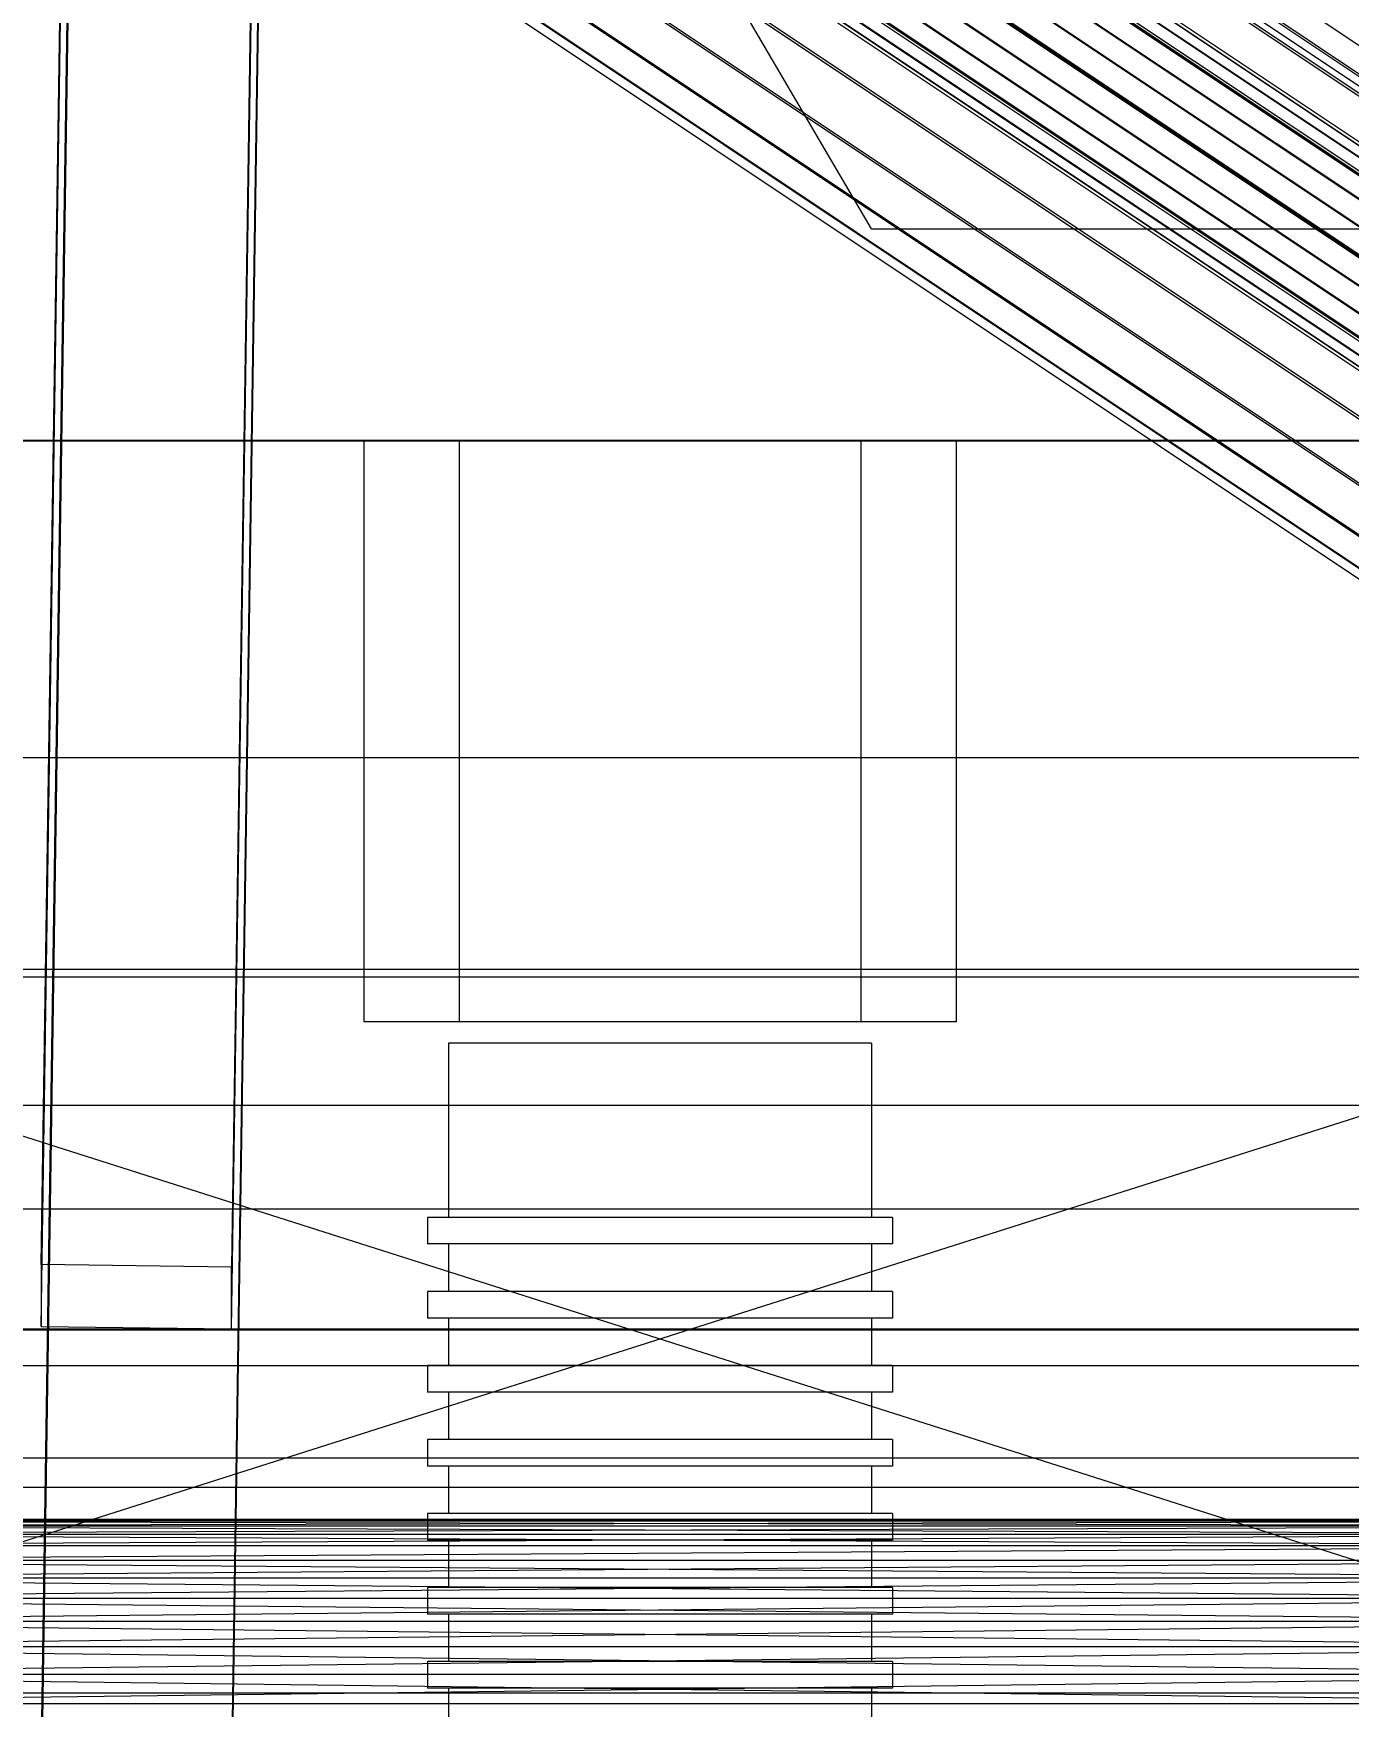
# Model space of a CAD drawing. Header units: millimetres. Extents: x -1970 to 34302, y -65268 to 6837.
# Drawn here: x -379.3 to -254.9, y -33819.7 to -33661.5 of the extents above; entities that cross this region are included whole.
import ezdxf

# ---------------------------------------------------------------- set-up
doc = ezdxf.new("R2010")
doc.units = ezdxf.units.MM
for name, color, linetype, lineweight in [('COTAS_O', 1, 'Continuous', 0), ('frontal_briquetadora', 7, 'Continuous', 0), ('frontal_C01', 7, 'Continuous', 0), ('frontal_C02', 7, 'Continuous', 0), ('frontal_mezcladora', 7, 'Continuous', 0)]:
    doc.layers.add(name, color=color, linetype=linetype, lineweight=lineweight)
doc.dimstyles.new('R19_100', dxfattribs={"dimtxt": 250, "dimasz": 150, "dimexe": 150, "dimexo": 80, "dimgap": 100, "dimtad": 1, "dimtih": 1, "dimtoh": 1, "dimdsep": 46, "dimcen": 0.09, "dimadec": 0, "dimazin": 0, "dimtfac": 1, "dimtdec": 4, "dimtofl": 0, "dimtmove": 0, "dimatfit": 3, "dimfxl": 1, "dimtolj": 1, "dimtzin": 0, "dimarcsym": 0})

# ---------------------------------------------------------------- blocks, each defined once
blk = doc.blocks.new('*D35')
at = {"layer": 'COTAS_O', "color": 0, "lineweight": -2, "transparency": 16777216}
for p, q in [((-1725, -34320), (-1725, -33550)), ((1725, -34320), (1725, -33550)), ((-1575, -33700), (1575, -33700))]:
    blk.add_line(p, q, dxfattribs=at)
at = {"layer": 'COTAS_O', "color": 0, "transparency": 16777216}
for points in [[(-1575, -33675), (-1575, -33725), (-1725, -33700)], [(1575, -33675), (1575, -33725), (1725, -33700)]]:
    blk.add_solid(points, dxfattribs=at)
at = {"layer": 'Defpoints', "color": 0, "transparency": 16777216}
for p in [(1725, -33700), (-1725, -34400), (1725, -34400)]:
    blk.add_point(p, dxfattribs=at)
blk = doc.blocks.new('*D38')
at = {"layer": 'COTAS_O', "color": 0, "lineweight": -2, "transparency": 16777216}
for p, q in [((-570, -33700), (200, -33700)), ((50, -34750), (50, -33850)), ((-570, -34900), (200, -34900))]:
    blk.add_line(p, q, dxfattribs=at)
at = {"layer": 'COTAS_O', "color": 0, "transparency": 16777216}
for points in [[(25, -33850), (75, -33850), (50, -33700)], [(25, -34750), (75, -34750), (50, -34900)]]:
    blk.add_solid(points, dxfattribs=at)
at = {"layer": 'Defpoints', "color": 0, "transparency": 16777216}
for p in [(-650, -33700), (50, -33700), (-650, -34900)]:
    blk.add_point(p, dxfattribs=at)

msp = doc.modelspace()

# ---------------------------------------------------------------- linework, layer by layer
at = {"layer": 'frontal_briquetadora'}
for p, q in [((-348, -33700), (-292, -33700)), ((-348, -33700), (-348, -33755)), ((-301, -33700), (-339, -33700)), ((-339, -33700), (-339, -33755)), ((-301, -33700), (-301, -33755)), ((-292, -33700), (-292, -33755)), ((-210, -33820), (-430, -33750)), ((-430, -33750), (-210, -33750)), ((-210, -33750), (-430, -33820)), ((-292, -33755), (-348, -33755)), ((-301, -33755), (-339, -33755)), ((-338.019, -33757), (-340, -33757)), ((-340, -33757), (-340, -33773.5)), ((-332.47, -33757), (-338.019, -33757)), ((-324.45, -33757), (-332.47, -33757)), ((-315.55, -33757), (-324.45, -33757)), ((-307.53, -33757), (-315.55, -33757)), ((-301.981, -33757), (-307.53, -33757)), ((-300, -33757), (-301.981, -33757)), ((-300, -33757), (-300, -33773.5)), ((-339.821, -33773.5), (-342, -33773.5)), ((-342, -33773.5), (-342, -33776)), ((-338.019, -33773.5), (-340, -33773.5)), ((-333.717, -33773.5), (-339.821, -33773.5)), ((-332.47, -33773.5), (-338.019, -33773.5)), ((-324.895, -33773.5), (-333.717, -33773.5)), ((-324.45, -33773.5), (-332.47, -33773.5)), ((-315.105, -33773.5), (-324.895, -33773.5)), ((-315.55, -33773.5), (-324.45, -33773.5)), ((-307.53, -33773.5), (-315.55, -33773.5)), ((-306.283, -33773.5), (-315.105, -33773.5)), ((-301.981, -33773.5), (-307.53, -33773.5)), ((-300.179, -33773.5), (-306.283, -33773.5)), ((-300, -33773.5), (-301.981, -33773.5)), ((-298, -33773.5), (-300.179, -33773.5)), ((-298, -33773.5), (-298, -33776)), ((-339.821, -33776), (-342, -33776)), ((-338.019, -33776), (-340, -33776)), ((-340, -33776), (-340, -33780.5)), ((-333.717, -33776), (-339.821, -33776)), ((-332.47, -33776), (-338.019, -33776)), ((-324.895, -33776), (-333.717, -33776)), ((-324.45, -33776), (-332.47, -33776)), ((-315.105, -33776), (-324.895, -33776)), ((-315.55, -33776), (-324.45, -33776)), ((-307.53, -33776), (-315.55, -33776)), ((-306.283, -33776), (-315.105, -33776)), ((-301.981, -33776), (-307.53, -33776)), ((-300.179, -33776), (-306.283, -33776)), ((-300, -33776), (-301.981, -33776)), ((-298, -33776), (-300.179, -33776)), ((-300, -33776), (-300, -33780.5)), ((-339.821, -33780.5), (-342, -33780.5)), ((-342, -33780.5), (-342, -33783)), ((-338.019, -33780.5), (-340, -33780.5)), ((-333.717, -33780.5), (-339.821, -33780.5)), ((-332.47, -33780.5), (-338.019, -33780.5)), ((-324.895, -33780.5), (-333.717, -33780.5)), ((-324.45, -33780.5), (-332.47, -33780.5)), ((-315.105, -33780.5), (-324.895, -33780.5)), ((-315.55, -33780.5), (-324.45, -33780.5)), ((-307.53, -33780.5), (-315.55, -33780.5)), ((-306.283, -33780.5), (-315.105, -33780.5)), ((-301.981, -33780.5), (-307.53, -33780.5)), ((-300.179, -33780.5), (-306.283, -33780.5)), ((-300, -33780.5), (-301.981, -33780.5)), ((-298, -33780.5), (-300.179, -33780.5)), ((-298, -33780.5), (-298, -33783)), ((-339.821, -33783), (-342, -33783)), ((-338.019, -33783), (-340, -33783)), ((-340, -33783), (-340, -33787.5)), ((-333.717, -33783), (-339.821, -33783)), ((-332.47, -33783), (-338.019, -33783)), ((-324.895, -33783), (-333.717, -33783)), ((-324.45, -33783), (-332.47, -33783)), ((-315.105, -33783), (-324.895, -33783)), ((-315.55, -33783), (-324.45, -33783)), ((-307.53, -33783), (-315.55, -33783)), ((-306.283, -33783), (-315.105, -33783)), ((-301.981, -33783), (-307.53, -33783)), ((-300.179, -33783), (-306.283, -33783)), ((-300, -33783), (-301.981, -33783)), ((-298, -33783), (-300.179, -33783)), ((-300, -33783), (-300, -33787.5)), ((-339.821, -33787.5), (-342, -33787.5)), ((-342, -33787.5), (-342, -33790)), ((-338.019, -33787.5), (-340, -33787.5)), ((-333.717, -33787.5), (-339.821, -33787.5)), ((-332.47, -33787.5), (-338.019, -33787.5)), ((-324.895, -33787.5), (-333.717, -33787.5)), ((-324.45, -33787.5), (-332.47, -33787.5)), ((-315.105, -33787.5), (-324.895, -33787.5)), ((-315.55, -33787.5), (-324.45, -33787.5)), ((-307.53, -33787.5), (-315.55, -33787.5)), ((-306.283, -33787.5), (-315.105, -33787.5)), ((-301.981, -33787.5), (-307.53, -33787.5)), ((-300.179, -33787.5), (-306.283, -33787.5)), ((-300, -33787.5), (-301.981, -33787.5)), ((-298, -33787.5), (-300.179, -33787.5)), ((-298, -33787.5), (-298, -33790)), ((-339.821, -33790), (-342, -33790)), ((-338.019, -33790), (-340, -33790)), ((-340, -33790), (-340, -33794.5)), ((-333.717, -33790), (-339.821, -33790)), ((-332.47, -33790), (-338.019, -33790)), ((-324.895, -33790), (-333.717, -33790)), ((-324.45, -33790), (-332.47, -33790)), ((-315.105, -33790), (-324.895, -33790)), ((-315.55, -33790), (-324.45, -33790)), ((-307.53, -33790), (-315.55, -33790)), ((-306.283, -33790), (-315.105, -33790)), ((-301.981, -33790), (-307.53, -33790)), ((-300.179, -33790), (-306.283, -33790)), ((-300, -33790), (-301.981, -33790)), ((-298, -33790), (-300.179, -33790)), ((-300, -33790), (-300, -33794.5)), ((-339.821, -33794.5), (-342, -33794.5)), ((-342, -33794.5), (-342, -33797)), ((-338.019, -33794.5), (-340, -33794.5)), ((-333.717, -33794.5), (-339.821, -33794.5)), ((-332.47, -33794.5), (-338.019, -33794.5)), ((-324.895, -33794.5), (-333.717, -33794.5)), ((-324.45, -33794.5), (-332.47, -33794.5)), ((-315.105, -33794.5), (-324.895, -33794.5)), ((-315.55, -33794.5), (-324.45, -33794.5)), ((-307.53, -33794.5), (-315.55, -33794.5)), ((-306.283, -33794.5), (-315.105, -33794.5)), ((-301.981, -33794.5), (-307.53, -33794.5)), ((-300.179, -33794.5), (-306.283, -33794.5)), ((-300, -33794.5), (-301.981, -33794.5)), ((-298, -33794.5), (-300.179, -33794.5)), ((-298, -33794.5), (-298, -33797)), ((-339.821, -33797), (-342, -33797)), ((-338.019, -33797), (-340, -33797)), ((-340, -33797), (-340, -33801.5)), ((-333.717, -33797), (-339.821, -33797)), ((-332.47, -33797), (-338.019, -33797)), ((-324.895, -33797), (-333.717, -33797)), ((-324.45, -33797), (-332.47, -33797)), ((-315.105, -33797), (-324.895, -33797)), ((-315.55, -33797), (-324.45, -33797)), ((-307.53, -33797), (-315.55, -33797)), ((-306.283, -33797), (-315.105, -33797)), ((-301.981, -33797), (-307.53, -33797)), ((-300.179, -33797), (-306.283, -33797)), ((-300, -33797), (-301.981, -33797)), ((-298, -33797), (-300.179, -33797)), ((-300, -33797), (-300, -33801.5)), ((-210, -33802.05), (-430, -33802.209)), ((-210, -33802.05), (-430, -33802.05)), ((-210, -33802.209), (-430, -33802.05)), ((-210, -33802.209), (-430, -33802.684)), ((-210, -33802.209), (-430, -33802.209)), ((-210, -33802.684), (-430, -33802.209)), ((-210, -33802.684), (-430, -33803.471)), ((-210, -33802.684), (-430, -33802.684)), ((-210, -33803.471), (-430, -33802.684)), ((-339.821, -33801.5), (-342, -33801.5)), ((-342, -33801.5), (-342, -33804)), ((-338.019, -33801.5), (-340, -33801.5)), ((-333.717, -33801.5), (-339.821, -33801.5)), ((-332.47, -33801.5), (-338.019, -33801.5)), ((-324.895, -33801.5), (-333.717, -33801.5)), ((-324.45, -33801.5), (-332.47, -33801.5)), ((-315.105, -33801.5), (-324.895, -33801.5)), ((-315.55, -33801.5), (-324.45, -33801.5)), ((-307.53, -33801.5), (-315.55, -33801.5)), ((-306.283, -33801.5), (-315.105, -33801.5)), ((-301.981, -33801.5), (-307.53, -33801.5)), ((-300.179, -33801.5), (-306.283, -33801.5)), ((-300, -33801.5), (-301.981, -33801.5)), ((-298, -33801.5), (-300.179, -33801.5)), ((-298, -33801.5), (-298, -33804)), ((-210, -33803.471), (-430, -33804.562)), ((-210, -33803.471), (-430, -33803.471)), ((-210, -33804.562), (-430, -33803.471)), ((-339.821, -33804), (-342, -33804)), ((-338.019, -33804), (-340, -33804)), ((-340, -33804), (-340, -33808.5)), ((-333.717, -33804), (-339.821, -33804)), ((-332.47, -33804), (-338.019, -33804)), ((-324.895, -33804), (-333.717, -33804)), ((-324.45, -33804), (-332.47, -33804)), ((-315.105, -33804), (-324.895, -33804)), ((-315.55, -33804), (-324.45, -33804)), ((-307.53, -33804), (-315.55, -33804)), ((-306.283, -33804), (-315.105, -33804)), ((-301.981, -33804), (-307.53, -33804)), ((-300.179, -33804), (-306.283, -33804)), ((-300, -33804), (-301.981, -33804)), ((-298, -33804), (-300.179, -33804)), ((-300, -33804), (-300, -33808.5)), ((-210, -33804.562), (-430, -33805.946)), ((-210, -33804.562), (-430, -33804.562)), ((-210, -33805.946), (-430, -33807.611)), ((-210, -33805.946), (-430, -33805.946)), ((-210, -33807.611), (-430, -33805.946)), ((-210, -33807.611), (-430, -33809.54)), ((-210, -33807.611), (-430, -33807.611)), ((-430, -33807.611), (-210, -33809.54)), ((-339.821, -33808.5), (-342, -33808.5)), ((-342, -33808.5), (-342, -33811)), ((-338.019, -33808.5), (-340, -33808.5)), ((-333.717, -33808.5), (-339.821, -33808.5)), ((-332.47, -33808.5), (-338.019, -33808.5)), ((-324.895, -33808.5), (-333.717, -33808.5)), ((-324.45, -33808.5), (-332.47, -33808.5)), ((-315.105, -33808.5), (-324.895, -33808.5)), ((-315.55, -33808.5), (-324.45, -33808.5)), ((-307.53, -33808.5), (-315.55, -33808.5)), ((-306.283, -33808.5), (-315.105, -33808.5)), ((-301.981, -33808.5), (-307.53, -33808.5)), ((-300.179, -33808.5), (-306.283, -33808.5)), ((-300, -33808.5), (-301.981, -33808.5)), ((-298, -33808.5), (-300.179, -33808.5)), ((-298, -33808.5), (-298, -33811)), ((-210, -33809.54), (-430, -33811.715)), ((-210, -33809.54), (-430, -33809.54)), ((-430, -33809.54), (-210, -33811.715)), ((-210, -33811.715), (-430, -33811.715)), ((-430, -33814.115), (-210, -33811.715)), ((-430, -33811.715), (-210, -33814.115)), ((-339.821, -33811), (-342, -33811)), ((-338.019, -33811), (-340, -33811)), ((-340, -33811), (-340, -33815.5)), ((-333.717, -33811), (-339.821, -33811)), ((-332.47, -33811), (-338.019, -33811)), ((-324.895, -33811), (-333.717, -33811)), ((-324.45, -33811), (-332.47, -33811)), ((-315.105, -33811), (-324.895, -33811)), ((-315.55, -33811), (-324.45, -33811)), ((-307.53, -33811), (-315.55, -33811)), ((-306.283, -33811), (-315.105, -33811)), ((-301.981, -33811), (-307.53, -33811)), ((-300.179, -33811), (-306.283, -33811)), ((-300, -33811), (-301.981, -33811)), ((-298, -33811), (-300.179, -33811)), ((-300, -33811), (-300, -33815.5)), ((-210, -33814.115), (-430, -33814.115)), ((-430, -33816.716), (-210, -33814.115)), ((-430, -33814.115), (-210, -33816.716)), ((-210, -33816.716), (-430, -33816.716)), ((-430, -33819.494), (-210, -33816.716)), ((-430, -33816.716), (-210, -33819.494)), ((-339.821, -33815.5), (-342, -33815.5)), ((-342, -33815.5), (-342, -33818)), ((-338.019, -33815.5), (-340, -33815.5)), ((-333.717, -33815.5), (-339.821, -33815.5)), ((-332.47, -33815.5), (-338.019, -33815.5)), ((-324.895, -33815.5), (-333.717, -33815.5)), ((-324.45, -33815.5), (-332.47, -33815.5)), ((-315.105, -33815.5), (-324.895, -33815.5)), ((-315.55, -33815.5), (-324.45, -33815.5)), ((-307.53, -33815.5), (-315.55, -33815.5)), ((-306.283, -33815.5), (-315.105, -33815.5)), ((-301.981, -33815.5), (-307.53, -33815.5)), ((-300.179, -33815.5), (-306.283, -33815.5)), ((-300, -33815.5), (-301.981, -33815.5)), ((-298, -33815.5), (-300.179, -33815.5)), ((-298, -33815.5), (-298, -33818)), ((-339.821, -33818), (-342, -33818)), ((-338.019, -33818), (-340, -33818)), ((-340, -33818), (-340, -33990)), ((-333.717, -33818), (-339.821, -33818)), ((-332.47, -33818), (-338.019, -33818)), ((-324.895, -33818), (-333.717, -33818)), ((-324.45, -33818), (-332.47, -33818)), ((-315.105, -33818), (-324.895, -33818)), ((-315.55, -33818), (-324.45, -33818)), ((-307.53, -33818), (-315.55, -33818)), ((-306.283, -33818), (-315.105, -33818)), ((-301.981, -33818), (-307.53, -33818)), ((-300.179, -33818), (-306.283, -33818)), ((-300, -33818), (-301.981, -33818)), ((-298, -33818), (-300.179, -33818)), ((-300, -33818), (-300, -33990)), ((-210, -33819.494), (-430, -33819.494))]:
    msp.add_line(p, q, dxfattribs=at)
at = {"layer": 'frontal_C01'}
for p, q in [((-356.348, -33604.84), (-142.549, -33747.518)), ((-355.53, -33604.291), (-141.731, -33746.969)), ((-355.017, -33604.251), (-141.218, -33746.929)), ((-354.844, -33604.721), (-141.045, -33747.398)), ((-357.415, -33605.859), (-143.617, -33748.536)), ((-355.022, -33605.669), (-141.224, -33748.347)), ((-358.659, -33607.278), (-144.861, -33749.956)), ((-355.541, -33607.031), (-141.742, -33749.709)), ((-146.196, -33751.68), (-359.995, -33609.002)), ((-356.363, -33608.714), (-142.565, -33751.392)), ((-341.461, -33608.985), (-157.152, -33731.983)), ((-361.332, -33610.912), (-147.533, -33753.59)), ((-357.434, -33610.603), (-143.635, -33753.281)), ((-358.68, -33612.57), (-144.881, -33755.248)), ((-362.578, -33612.879), (-148.779, -33755.557)), ((-160.922, -33736.848), (-345.231, -33613.85)), ((-334.981, -33613.037), (-150.672, -33736.035)), ((-363.648, -33614.769), (-149.85, -33757.446)), ((-360.017, -33614.481), (-146.218, -33757.158)), ((-364.471, -33616.452), (-150.672, -33759.129)), ((-361.352, -33616.204), (-147.554, -33758.882)), ((-365.168, -33618.762), (-151.369, -33761.44)), ((-364.989, -33617.814), (-151.191, -33760.492)), ((-364.482, -33619.191), (-150.683, -33761.869)), ((-363.664, -33618.643), (-149.865, -33761.32)), ((-362.596, -33617.624), (-148.798, -33760.302)), ((-338.003, -33618.37), (-153.694, -33741.368)), ((-364.995, -33619.232), (-151.196, -33761.91)), ((-349.002, -33619.242), (-164.693, -33742.24)), ((-341.52, -33623.921), (-157.211, -33746.919)), ((-352.519, -33624.793), (-168.21, -33747.791)), ((-355.541, -33630.125), (-171.232, -33753.123)), ((-345.291, -33629.312), (-160.982, -33752.31)), ((-378.512, -33823.891), (-375.644, -33630.891)), ((-357.646, -33631.134), (-360.514, -33824.134)), ((-357.863, -33634.875), (-173.554, -33757.873)), ((-349.061, -33634.177), (-164.752, -33757.175)), ((-378.512, -33829.979), (-375.644, -33636.979)), ((-360.514, -33830.222), (-357.646, -33637.222)), ((-352.572, -33638.183), (-168.263, -33761.182)), ((-359.326, -33638.719), (-175.016, -33761.717)), ((-355.584, -33641.058), (-171.275, -33764.057)), ((-359.83, -33641.395), (-175.521, -33764.393)), ((-359.341, -33642.721), (-175.032, -33765.719)), ((-357.893, -33642.606), (-173.584, -33765.604)), ((-450, -33750.719), (450, -33750.719)), ((450, -33762.894), (-450, -33762.894)), ((450, -33784.058), (-450, -33784.058)), ((-450, -33796.233), (450, -33796.233)), ((-425, -33818.444), (425, -33818.444))]:
    msp.add_line(p, q, dxfattribs=at)
at = {"layer": 'frontal_C02'}
for p, q in [((-378.512, -33777.948), (-375.644, -33584.181)), ((-357.646, -33584.424), (-360.514, -33778.191)), ((-378.512, -33783.793), (-375.644, -33590.026)), ((-360.514, -33784.037), (-357.646, -33590.27)), ((-359.326, -33591.994), (-175.016, -33715.478)), ((-359.83, -33594.593), (-175.521, -33718.077)), ((-359.341, -33595.837), (-175.032, -33719.321)), ((-357.893, -33595.64), (-173.584, -33719.124)), ((-425, -33772.681), (425, -33772.681)), ((-360.514, -33778.191), (-378.512, -33777.948)), ((-378.512, -33777.948), (-378.512, -33783.793)), ((-360.514, -33784.037), (-360.514, -33778.191)), ((425, -33784.157), (-425, -33784.157)), ((-378.512, -33783.793), (-360.514, -33784.037)), ((425, -33787.528), (-425, -33787.528)), ((-425, -33799.004), (425, -33799.004))]:
    msp.add_line(p, q, dxfattribs=at)
at = {"layer": 'frontal_mezcladora'}
for p, q in [((-300, -33680), (-575, -33210)), ((-300, -33680), (300, -33680)), ((-650, -33700), (650, -33700)), ((-650, -33730), (650, -33730)), ((-625, -33730), (625, -33730))]:
    msp.add_line(p, q, dxfattribs=at)

# ---------------------------------------------------------------- dimensions: what is measured, and where the dimension line sits
at = {"layer": 'COTAS_O'}
for p1, p2, distance, picture, middle in [((-1725, -34400), (1725, -34400), 700, '*D35', (0, -33700)), ((-650, -34900), (-650, -33700), -700, '*D38', (50, -34300))]:
    dim = msp.add_aligned_dim(p1=p1, p2=p2, distance=distance, text='<> O', dimstyle='R19_100', dxfattribs=at)
    dim.commit()
    dim.dimension.update_dxf_attribs({"geometry": picture, "text_midpoint": middle})

doc.saveas('drawing.dxf')
